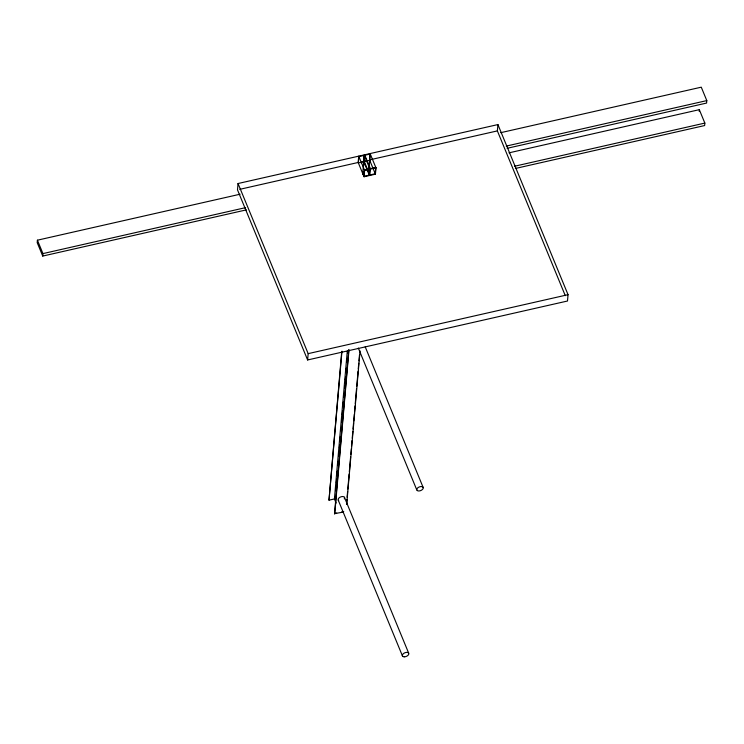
<?xml version="1.0" encoding="UTF-8"?>
<svg xmlns="http://www.w3.org/2000/svg" width="744" height="744" viewBox="0 0 744 744"><rect width="100%" height="100%" fill="white"/><g stroke="black" fill="none" stroke-linecap="round" stroke-linejoin="round"><path stroke-width="1.12" d="M240.098 194.212L37.414 240.191L37.2 242.646L42.734 256.066L246.441 209.855M42.734 256.066L42.947 253.602L37.414 240.191M238.043 183.526L237.494 189.85L307.616 359.966L567.495 301.013L568.044 294.689L497.922 124.573L238.043 183.526L308.165 353.642L307.616 359.966M341.701 351.782L329.006 500.182L334.419 498.954L347.281 351.103M364.058 176.756L358.171 162.471L358.72 156.147L364.607 170.432L364.058 176.756L375.422 174.18L375.971 167.856L370.084 153.571L369.536 159.895L375.422 174.18M329.006 500.182L341.97 351.177M363.723 161.215L364.272 154.892M362.654 174.384L364.309 155.357L358.896 156.584L358.348 162.908L363.76 161.68L369.294 175.1L363.872 176.328L364.43 170.004L369.842 168.776L364.309 155.357M364.076 161.132L364.625 154.808M334.958 498.833L335.163 496.518M335.665 490.742L335.963 487.283M336.372 482.661L336.669 479.192M337.172 473.417L337.376 471.11M337.878 465.335L338.176 461.866M338.678 456.091L338.883 453.784M339.385 448.009L339.683 444.54M340.185 438.765L340.389 436.458M340.892 430.683L341.087 428.367M341.589 422.592L341.896 419.132M342.296 414.51L342.593 411.041M343.096 405.266L343.403 401.807M343.802 397.184L344.1 393.716M344.612 387.94L344.807 385.634M345.309 379.858L345.616 376.39M346.118 370.624L346.313 368.308M346.816 362.533L347.123 359.073M347.625 353.298L347.82 350.982M363.193 174.263L363.398 171.948M364.002 165.019L364.848 155.226L370.261 153.999L368.606 173.036M342.984 512.16L334.54 513.602L348.806 349.587M334.716 514.03L348.983 350.015M368.68 169.772L369.247 163.187M369.294 175.1L369.842 168.776M370.382 168.646L375.794 167.419L375.246 173.743L369.833 174.97L370.382 168.646L364.848 155.226M346.509 504.088L346.909 499.475M347.113 497.159L347.615 491.384M347.811 489.078L349.122 474.058M349.327 471.752L350.629 456.732M350.833 454.426L351.335 448.651M351.531 446.335L352.033 440.56M352.238 438.253L352.842 431.325M353.037 429.009L353.539 423.234M353.744 420.927L354.349 413.999M354.544 411.683L355.046 405.908M355.251 403.601L356.553 388.582M356.757 386.276L358.069 371.256M358.264 368.95L358.766 363.174M358.971 360.868L359.473 355.093M346.685 504.525L360.05 350.898M565.291 295.666L497.373 130.898L497.922 124.573M699.174 111.302L699.314 109.666L509.026 152.836M699.314 109.666L704.847 123.085L704.633 125.55L515.406 168.47M500.796 132.665L701.266 87.178L706.8 100.598L706.586 103.063L507.12 148.307M239.745 189.339L358.171 162.471M369.536 159.895L497.373 130.898M369.712 160.323L364.3 161.55L369.833 174.97M364.607 170.432L375.971 167.856M506.246 146.094L706.8 100.598M42.947 253.602L245.622 207.632M514.485 166.265L704.847 123.085M308.165 353.642L568.044 294.689M334.54 513.602L336.707 513.109M341.57 512.002L343.737 511.509M365.202 346.825L423.224 487.618A3.422 1.962 -22.4 0 1 418.807 490.994A3.422 1.962 -22.4 0 1 417.988 487.673A3.422 1.962 -22.4 0 1 423.224 487.618M358.32 348.043L416.789 489.905M344.416 497.252L408.651 653.093M338.288 500.247L402.513 656.087M334.419 498.954L336.121 503.084M338.669 500.628A3.422 1.962 -22.4 0 1 341.096 496.76A3.422 1.962 -22.4 0 1 344.286 498.871M363.407 165.4A3.422 1.962 -22.4 0 1 362.579 165.503M360.998 162.806A3.422 1.962 -22.4 0 1 363.091 161.402L364.765 161.048A3.422 1.962 -22.4 0 1 366.606 161.615M404.187 656.822A3.422 1.962 -22.4 0 0 408.828 653.576A3.422 1.962 -22.4 0 0 403.741 653.371A3.422 1.962 -22.4 0 0 404.187 656.822"/></g></svg>
